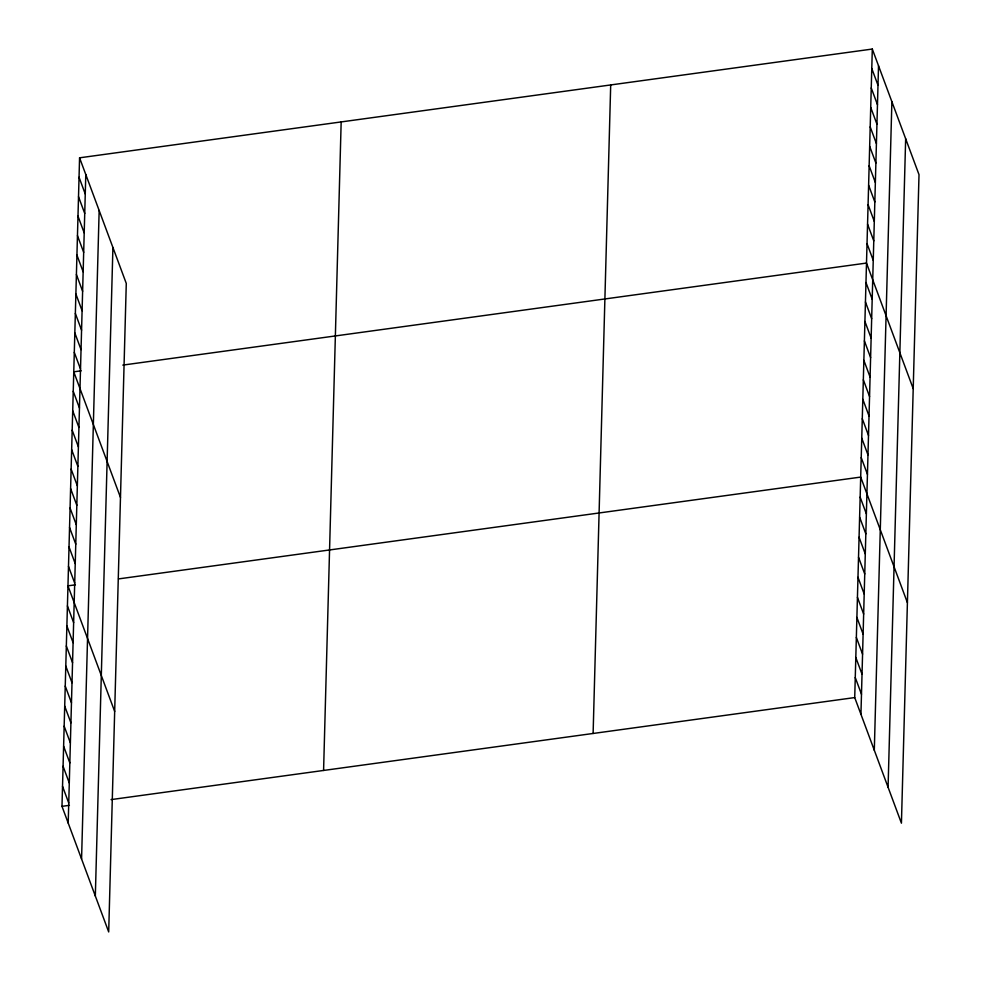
<?xml version="1.0" encoding="UTF-8"?>
<svg xmlns="http://www.w3.org/2000/svg" width="981" height="981" viewBox="0 0 981 981"><rect width="100%" height="100%" fill="white"/><g stroke="black" fill="none" stroke-linecap="round" stroke-linejoin="round"><path stroke-width="1.47" d="M79.571 157.818L126.279 283.423L108.695 931.95L61.987 806.345L79.571 157.818L872.305 49.05L919.013 174.655L901.429 823.182L854.721 697.577L872.305 49.05M68.204 823.071L85.788 174.532M81.57 859L99.155 210.474M95.329 896.021L112.913 247.482M323.583 770.453L341.167 121.926M593.113 733.469L610.697 84.942M860.938 714.303L878.522 65.776M874.304 750.244L891.888 101.705M888.075 787.253L905.659 138.726M81.202 370.806L73.759 371.824L120.479 497.428M122.821 365.104L866.505 263.067L913.213 388.672M75.39 584.823L67.959 585.841L114.679 711.446M118.505 578.913L860.705 477.085L907.413 602.69M61.987 806.345L69.418 805.327M111.037 799.613L854.721 697.577M871.778 68.511L877.995 85.237M871.251 87.959L877.468 104.685M870.723 107.419L876.94 124.146M870.196 126.868L876.413 143.594M869.669 146.328L875.886 163.054M869.141 165.789L875.359 182.515M868.614 185.237L874.831 201.963M868.087 204.698L874.304 221.424M867.56 224.159L873.777 240.885M867.032 243.607L873.249 260.333M865.978 282.516L872.195 299.242M865.45 301.976L871.668 318.702M864.923 321.437L871.14 338.163M864.396 340.885L870.613 357.611M863.869 360.346L870.086 377.072M863.341 379.806L869.558 396.532M862.814 399.255L869.031 415.981M862.287 418.715L868.504 435.441M861.759 438.164L867.977 454.89M861.232 457.624L867.449 474.35M860.153 497.122L866.37 513.848M859.614 517.171L865.831 533.897M859.074 537.22L865.291 553.946M858.522 557.269L864.739 573.983M857.983 577.306L864.2 594.032M857.443 597.355L863.66 614.081M856.891 617.405L863.108 634.131M856.352 637.442L862.569 654.168M855.812 657.491L862.029 674.217M855.26 677.54L861.49 694.266M79.044 177.267L85.261 193.993M78.517 196.727L84.734 213.453M77.99 216.176L84.207 232.902M77.462 235.636L83.679 252.362M76.935 255.097L83.152 271.823M76.408 274.545L82.625 291.271M75.88 294.006L82.097 310.732M75.353 313.466L81.57 330.18M74.826 332.915L81.043 349.641M74.298 352.375L80.516 369.101M73.232 391.284L79.461 408.01M72.704 410.745L78.934 427.471M72.177 430.193L78.406 446.919M71.65 449.654L77.879 466.38M71.123 469.114L77.352 485.828M70.595 488.563L76.825 505.289M70.068 508.023L76.297 524.749M69.541 527.471L75.77 544.197M69.013 546.932L75.243 563.658M68.486 566.393L74.715 583.119M67.419 605.89L73.636 622.616M66.88 625.939L73.097 642.665M66.328 645.976L72.557 662.702M65.788 666.025L72.005 682.751M65.249 686.075L71.466 702.801M64.697 706.112L70.926 722.838M64.157 726.161L70.374 742.887M63.618 746.21L69.835 762.936M63.066 766.259L69.295 782.985M62.526 786.296L68.744 803.022"/></g></svg>
